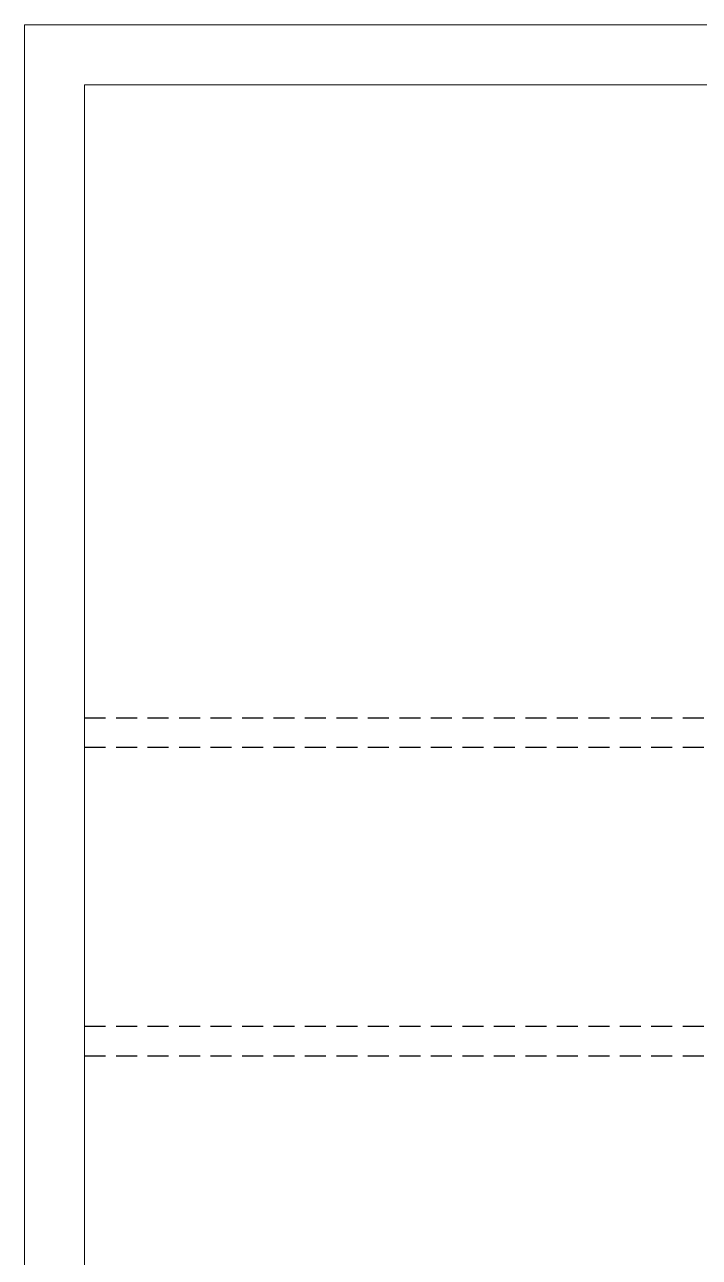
# Model space of a CAD drawing. Header units: millimetres. Extents: x 462 to 6402, y 441 to 4641.
# Drawn here: x 462 to 1587, y 2586 to 4641 of the extents above; entities that cross this region are included whole.
import ezdxf

# ---------------------------------------------------------------- set-up
doc = ezdxf.new("R2010")
doc.units = ezdxf.units.MM
doc.linetypes.add('KRESKOWA', pattern=[0.75, 0.5, -0.25])
doc.layers.add('pomocnicza', color=253, linetype='KRESKOWA')
doc.layers.add('tabelka', color=7, linetype='Continuous')

msp = doc.modelspace()

# ---------------------------------------------------------------- linework, layer by layer
at = {"layer": 'pomocnicza', "ltscale": 70}
for points in [[(561.9, 3485.8), (6301.9, 3485.8)], [(561.9, 2922.1), (6301.9, 2922.1)]]:
    msp.add_lwpolyline(points, dxfattribs=at)
at = {"layer": 'pomocnicza', "color": 254, "ltscale": 70}
for points in [[(561.9, 3436.6), (6299.3, 3436.6)], [(561.9, 2971.4), (6301.9, 2971.4)]]:
    msp.add_lwpolyline(points, dxfattribs=at)
at = {"layer": 'tabelka', "lineweight": 5}
for points in [[(461.9, 4641.1), (6401.9, 4641.1), (6401.9, 441.1), (461.9, 441.1)], [(561.9, 4541.1), (6301.9, 4541.1), (6301.9, 541.1), (561.9, 541.1)]]:
    msp.add_lwpolyline(points, close=True, dxfattribs=at)

doc.saveas('drawing.dxf')
